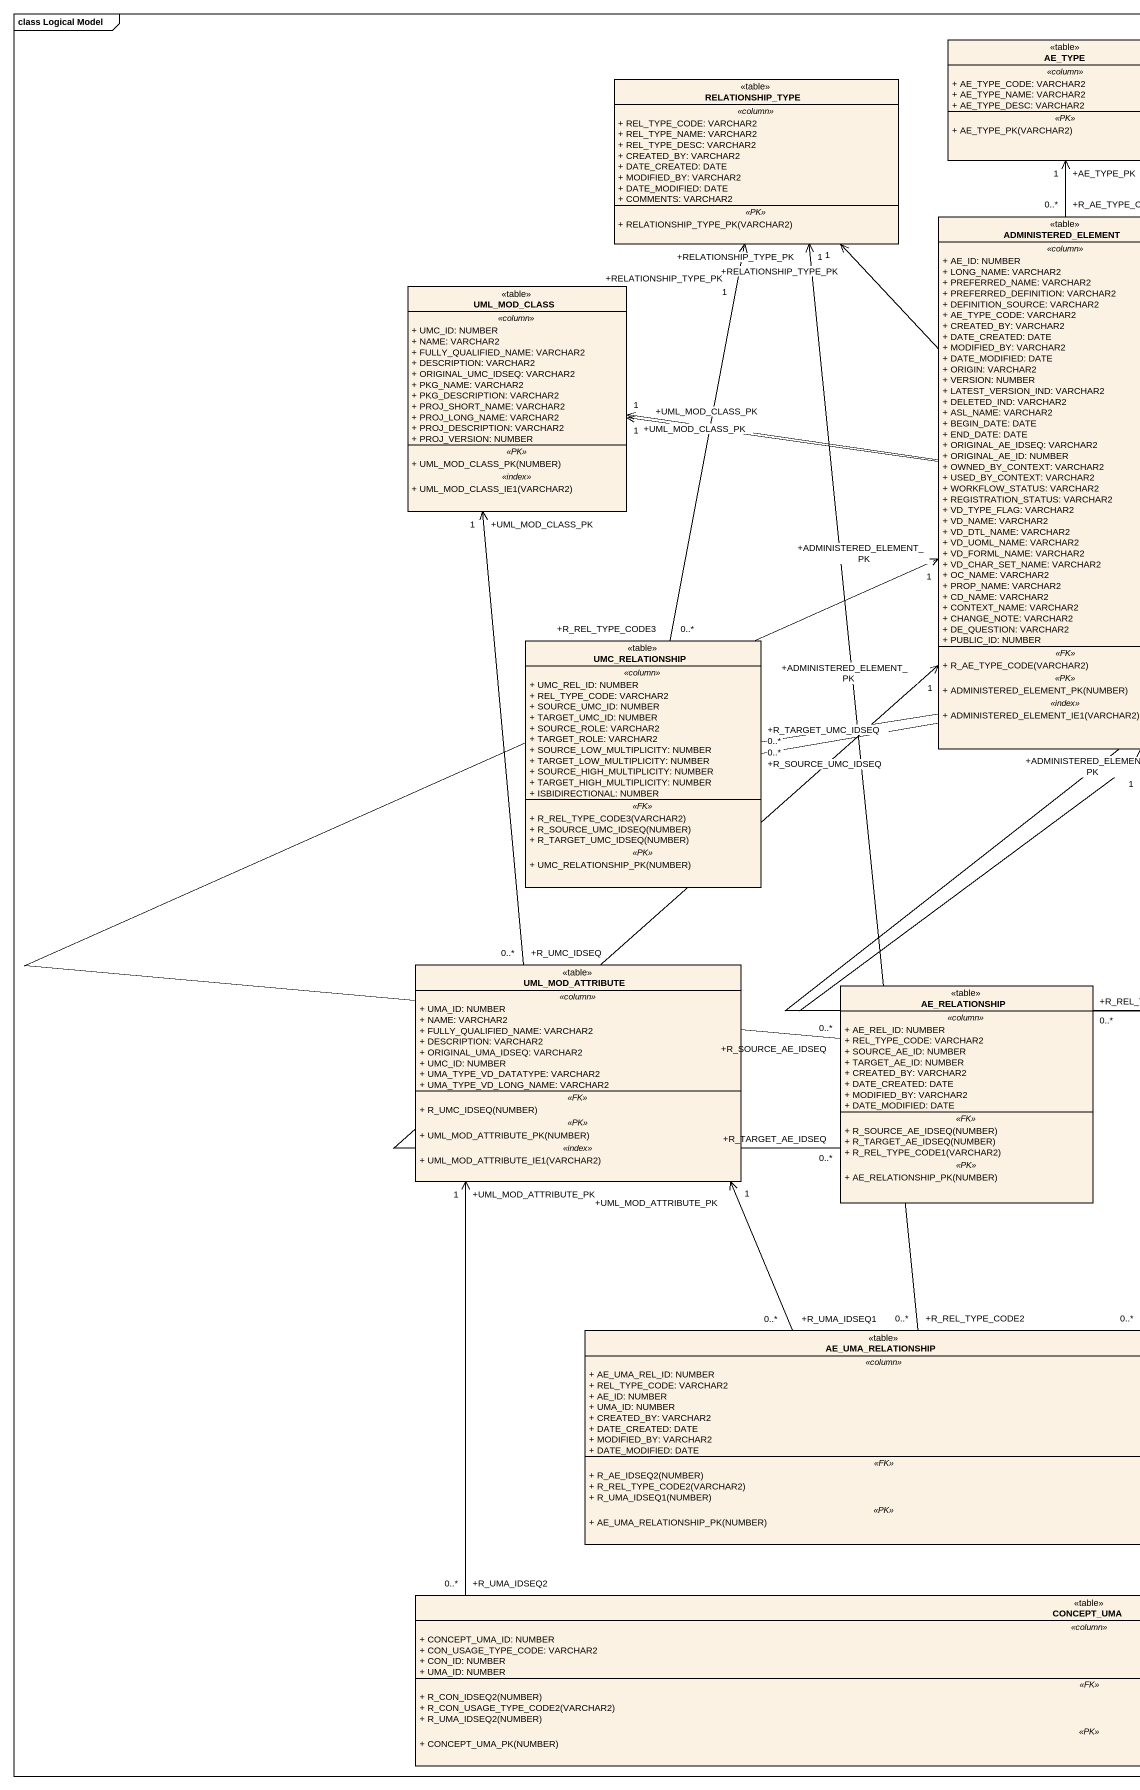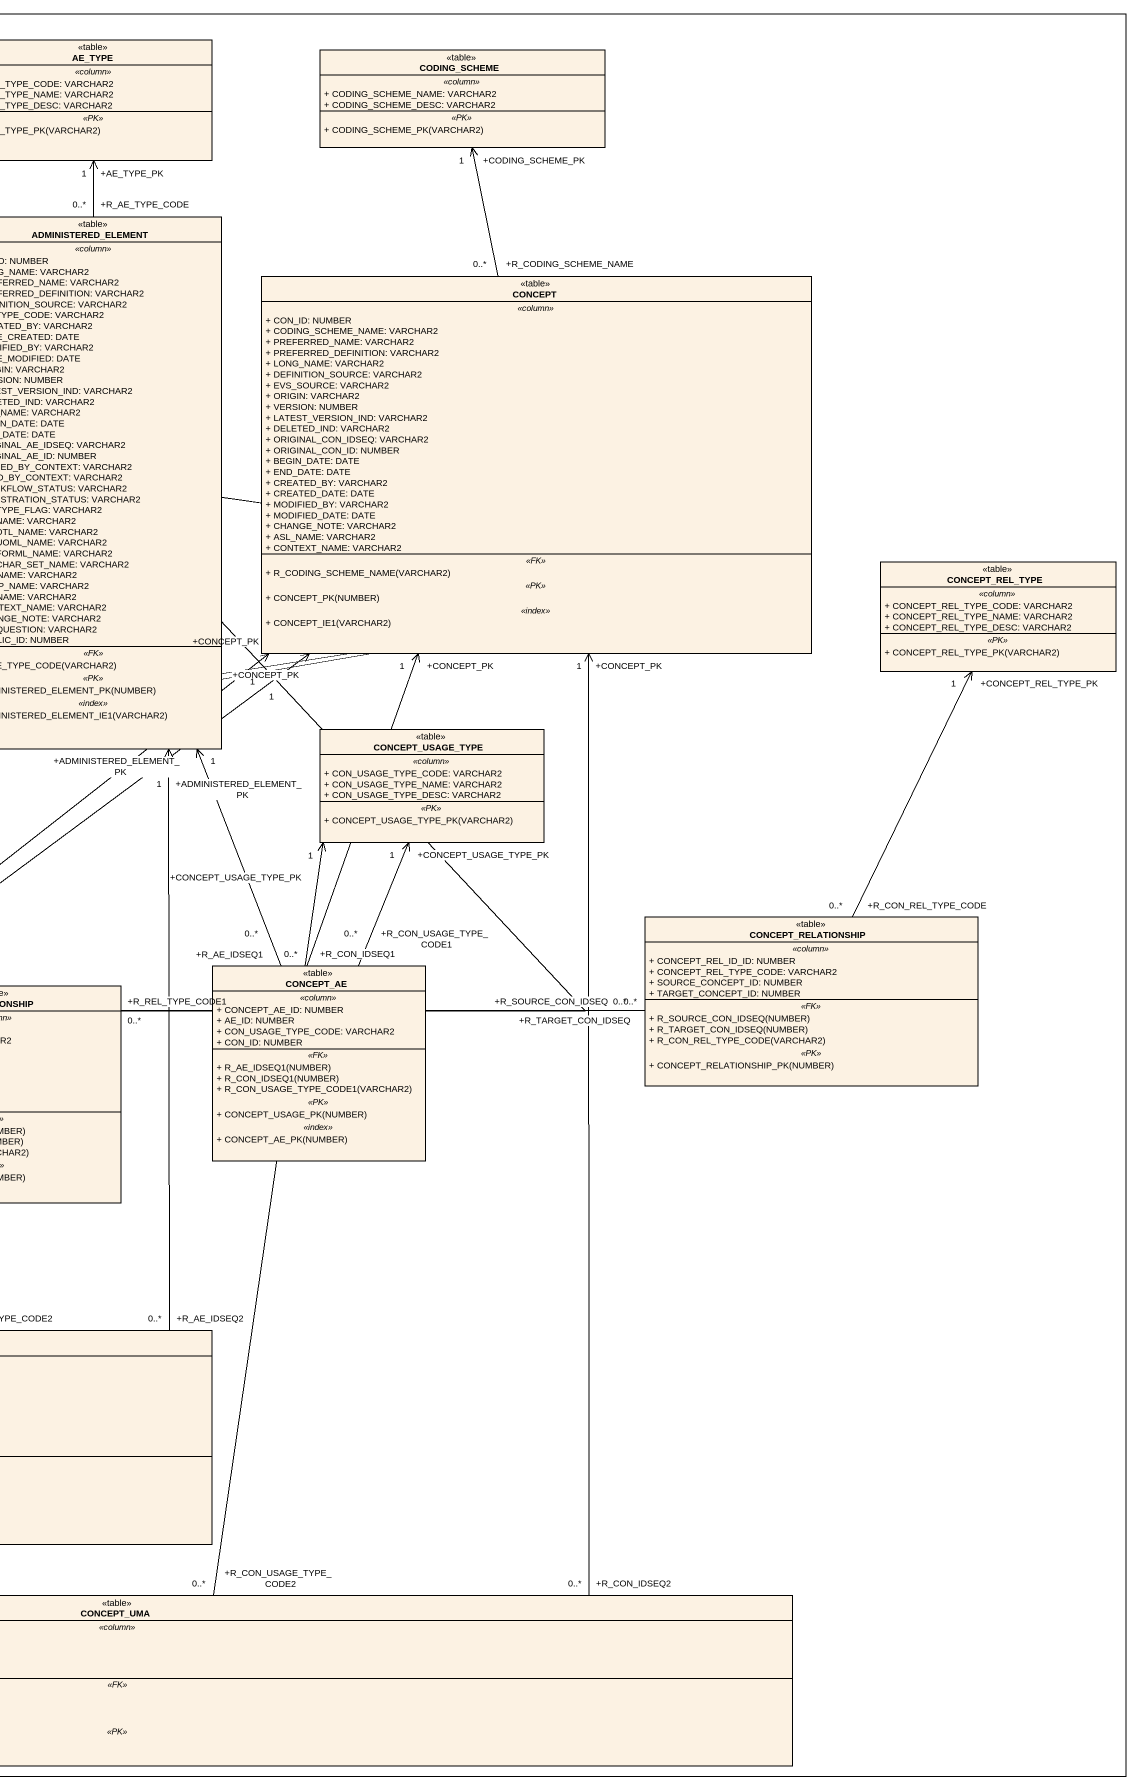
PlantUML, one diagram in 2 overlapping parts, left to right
@startuml
mainframe class Logical Model
hide circle
hide empty members
skinparam classAttributeIconSize 0
class AE_TYPE <<table>> {
  .. <<column>> ..
  + AE_TYPE_CODE: VARCHAR2
  + AE_TYPE_NAME: VARCHAR2
  + AE_TYPE_DESC: VARCHAR2
  .. <<PK>> ..
  + AE_TYPE_PK(VARCHAR2)
}
class RELATIONSHIP_TYPE <<table>> {
  .. <<column>> ..
  + REL_TYPE_CODE: VARCHAR2
  + REL_TYPE_NAME: VARCHAR2
  + REL_TYPE_DESC: VARCHAR2
  + CREATED_BY: VARCHAR2
  + DATE_CREATED: DATE
  + MODIFIED_BY: VARCHAR2
  + DATE_MODIFIED: DATE
  + COMMENTS: VARCHAR2
  .. <<PK>> ..
  + RELATIONSHIP_TYPE_PK(VARCHAR2)
}
class CODING_SCHEME <<table>> {
  .. <<column>> ..
  + CODING_SCHEME_NAME: VARCHAR2
  + CODING_SCHEME_DESC: VARCHAR2
  .. <<PK>> ..
  + CODING_SCHEME_PK(VARCHAR2)
}
class ADMINISTERED_ELEMENT <<table>> {
  .. <<column>> ..
  + AE_ID: NUMBER
  + LONG_NAME: VARCHAR2
  + PREFERRED_NAME: VARCHAR2
  + PREFERRED_DEFINITION: VARCHAR2
  + DEFINITION_SOURCE: VARCHAR2
  + AE_TYPE_CODE: VARCHAR2
  + CREATED_BY: VARCHAR2
  + DATE_CREATED: DATE
  + MODIFIED_BY: VARCHAR2
  + DATE_MODIFIED: DATE
  + ORIGIN: VARCHAR2
  + VERSION: NUMBER
  + LATEST_VERSION_IND: VARCHAR2
  + DELETED_IND: VARCHAR2
  + ASL_NAME: VARCHAR2
  + BEGIN_DATE: DATE
  + END_DATE: DATE
  + ORIGINAL_AE_IDSEQ: VARCHAR2
  + ORIGINAL_AE_ID: NUMBER
  + OWNED_BY_CONTEXT: VARCHAR2
  + USED_BY_CONTEXT: VARCHAR2
  + WORKFLOW_STATUS: VARCHAR2
  + REGISTRATION_STATUS: VARCHAR2
  + VD_TYPE_FLAG: VARCHAR2
  + VD_NAME: VARCHAR2
  + VD_DTL_NAME: VARCHAR2
  + VD_UOML_NAME: VARCHAR2
  + VD_FORML_NAME: VARCHAR2
  + VD_CHAR_SET_NAME: VARCHAR2
  + OC_NAME: VARCHAR2
  + PROP_NAME: VARCHAR2
  + CD_NAME: VARCHAR2
  + CONTEXT_NAME: VARCHAR2
  + CHANGE_NOTE: VARCHAR2
  + DE_QUESTION: VARCHAR2
  + PUBLIC_ID: NUMBER
  .. <<FK>> ..
  + R_AE_TYPE_CODE(VARCHAR2)
  .. <<PK>> ..
  + ADMINISTERED_ELEMENT_PK(NUMBER)
  .. <<index>> ..
  + ADMINISTERED_ELEMENT_IE1(VARCHAR2)
}
class CONCEPT <<table>> {
  .. <<column>> ..
  + CON_ID: NUMBER
  + CODING_SCHEME_NAME: VARCHAR2
  + PREFERRED_NAME: VARCHAR2
  + PREFERRED_DEFINITION: VARCHAR2
  + LONG_NAME: VARCHAR2
  + DEFINITION_SOURCE: VARCHAR2
  + EVS_SOURCE: VARCHAR2
  + ORIGIN: VARCHAR2
  + VERSION: NUMBER
  + LATEST_VERSION_IND: VARCHAR2
  + DELETED_IND: VARCHAR2
  + ORIGINAL_CON_IDSEQ: VARCHAR2
  + ORIGINAL_CON_ID: NUMBER
  + BEGIN_DATE: DATE
  + END_DATE: DATE
  + CREATED_BY: VARCHAR2
  + CREATED_DATE: DATE
  + MODIFIED_BY: VARCHAR2
  + MODIFIED_DATE: DATE
  + CHANGE_NOTE: VARCHAR2
  + ASL_NAME: VARCHAR2
  + CONTEXT_NAME: VARCHAR2
  .. <<FK>> ..
  + R_CODING_SCHEME_NAME(VARCHAR2)
  .. <<PK>> ..
  + CONCEPT_PK(NUMBER)
  .. <<index>> ..
  + CONCEPT_IE1(VARCHAR2)
}
class UML_MOD_CLASS <<table>> {
  .. <<column>> ..
  + UMC_ID: NUMBER
  + NAME: VARCHAR2
  + FULLY_QUALIFIED_NAME: VARCHAR2
  + DESCRIPTION: VARCHAR2
  + ORIGINAL_UMC_IDSEQ: VARCHAR2
  + PKG_NAME: VARCHAR2
  + PKG_DESCRIPTION: VARCHAR2
  + PROJ_SHORT_NAME: VARCHAR2
  + PROJ_LONG_NAME: VARCHAR2
  + PROJ_DESCRIPTION: VARCHAR2
  + PROJ_VERSION: NUMBER
  .. <<PK>> ..
  + UML_MOD_CLASS_PK(NUMBER)
  .. <<index>> ..
  + UML_MOD_CLASS_IE1(VARCHAR2)
}
class CONCEPT_REL_TYPE <<table>> {
  .. <<column>> ..
  + CONCEPT_REL_TYPE_CODE: VARCHAR2
  + CONCEPT_REL_TYPE_NAME: VARCHAR2
  + CONCEPT_REL_TYPE_DESC: VARCHAR2
  .. <<PK>> ..
  + CONCEPT_REL_TYPE_PK(VARCHAR2)
}
class UMC_RELATIONSHIP <<table>> {
  .. <<column>> ..
  + UMC_REL_ID: NUMBER
  + REL_TYPE_CODE: VARCHAR2
  + SOURCE_UMC_ID: NUMBER
  + TARGET_UMC_ID: NUMBER
  + SOURCE_ROLE: VARCHAR2
  + TARGET_ROLE: VARCHAR2
  + SOURCE_LOW_MULTIPLICITY: NUMBER
  + TARGET_LOW_MULTIPLICITY: NUMBER
  + SOURCE_HIGH_MULTIPLICITY: NUMBER
  + TARGET_HIGH_MULTIPLICITY: NUMBER
  + ISBIDIRECTIONAL: NUMBER
  .. <<FK>> ..
  + R_REL_TYPE_CODE3(VARCHAR2)
  + R_SOURCE_UMC_IDSEQ(NUMBER)
  + R_TARGET_UMC_IDSEQ(NUMBER)
  .. <<PK>> ..
  + UMC_RELATIONSHIP_PK(NUMBER)
}
class CONCEPT_USAGE_TYPE <<table>> {
  .. <<column>> ..
  + CON_USAGE_TYPE_CODE: VARCHAR2
  + CON_USAGE_TYPE_NAME: VARCHAR2
  + CON_USAGE_TYPE_DESC: VARCHAR2
  .. <<PK>> ..
  + CONCEPT_USAGE_TYPE_PK(VARCHAR2)
}
class CONCEPT_RELATIONSHIP <<table>> {
  .. <<column>> ..
  + CONCEPT_REL_ID_ID: NUMBER
  + CONCEPT_REL_TYPE_CODE: VARCHAR2
  + SOURCE_CONCEPT_ID: NUMBER
  + TARGET_CONCEPT_ID: NUMBER
  .. <<FK>> ..
  + R_SOURCE_CON_IDSEQ(NUMBER)
  + R_TARGET_CON_IDSEQ(NUMBER)
  + R_CON_REL_TYPE_CODE(VARCHAR2)
  .. <<PK>> ..
  + CONCEPT_RELATIONSHIP_PK(NUMBER)
}
class UML_MOD_ATTRIBUTE <<table>> {
  .. <<column>> ..
  + UMA_ID: NUMBER
  + NAME: VARCHAR2
  + FULLY_QUALIFIED_NAME: VARCHAR2
  + DESCRIPTION: VARCHAR2
  + ORIGINAL_UMA_IDSEQ: VARCHAR2
  + UMC_ID: NUMBER
  + UMA_TYPE_VD_DATATYPE: VARCHAR2
  + UMA_TYPE_VD_LONG_NAME: VARCHAR2
  .. <<FK>> ..
  + R_UMC_IDSEQ(NUMBER)
  .. <<PK>> ..
  + UML_MOD_ATTRIBUTE_PK(NUMBER)
  .. <<index>> ..
  + UML_MOD_ATTRIBUTE_IE1(VARCHAR2)
}
class CONCEPT_AE <<table>> {
  .. <<column>> ..
  + CONCEPT_AE_ID: NUMBER
  + AE_ID: NUMBER
  + CON_USAGE_TYPE_CODE: VARCHAR2
  + CON_ID: NUMBER
  .. <<FK>> ..
  + R_AE_IDSEQ1(NUMBER)
  + R_CON_IDSEQ1(NUMBER)
  + R_CON_USAGE_TYPE_CODE1(VARCHAR2)
  .. <<PK>> ..
  + CONCEPT_USAGE_PK(NUMBER)
  .. <<index>> ..
  + CONCEPT_AE_PK(NUMBER)
}
class AE_RELATIONSHIP <<table>> {
  .. <<column>> ..
  + AE_REL_ID: NUMBER
  + REL_TYPE_CODE: VARCHAR2
  + SOURCE_AE_ID: NUMBER
  + TARGET_AE_ID: NUMBER
  + CREATED_BY: VARCHAR2
  + DATE_CREATED: DATE
  + MODIFIED_BY: VARCHAR2
  + DATE_MODIFIED: DATE
  .. <<FK>> ..
  + R_SOURCE_AE_IDSEQ(NUMBER)
  + R_TARGET_AE_IDSEQ(NUMBER)
  + R_REL_TYPE_CODE1(VARCHAR2)
  .. <<PK>> ..
  + AE_RELATIONSHIP_PK(NUMBER)
}
class AE_UMA_RELATIONSHIP <<table>> {
  .. <<column>> ..
  + AE_UMA_REL_ID: NUMBER
  + REL_TYPE_CODE: VARCHAR2
  + AE_ID: NUMBER
  + UMA_ID: NUMBER
  + CREATED_BY: VARCHAR2
  + DATE_CREATED: DATE
  + MODIFIED_BY: VARCHAR2
  + DATE_MODIFIED: DATE
  .. <<FK>> ..
  + R_AE_IDSEQ2(NUMBER)
  + R_REL_TYPE_CODE2(VARCHAR2)
  + R_UMA_IDSEQ1(NUMBER)
  .. <<PK>> ..
  + AE_UMA_RELATIONSHIP_PK(NUMBER)
}
class CONCEPT_UMA <<table>> {
  .. <<column>> ..
  + CONCEPT_UMA_ID: NUMBER
  + CON_USAGE_TYPE_CODE: VARCHAR2
  + CON_ID: NUMBER
  + UMA_ID: NUMBER
  .. <<FK>> ..
  + R_CON_IDSEQ2(NUMBER)
  + R_CON_USAGE_TYPE_CODE2(VARCHAR2)
  + R_UMA_IDSEQ2(NUMBER)
  .. <<PK>> ..
  + CONCEPT_UMA_PK(NUMBER)
}
ADMINISTERED_ELEMENT "+R_AE_TYPE_CODE\n0..*" -up-> "+AE_TYPE_PK\n1" AE_TYPE
CONCEPT "+R_CODING_SCHEME_NAME\n0..*" -up-> "+CODING_SCHEME_PK\n1" CODING_SCHEME
UMC_RELATIONSHIP "+R_REL_TYPE_CODE3\n0..*" -up-> "+RELATIONSHIP_TYPE_PK\n1" RELATIONSHIP_TYPE
UMC_RELATIONSHIP "+R_TARGET_UMC_IDSEQ\n0..*" -up-> "+UML_MOD_CLASS_PK\n1" UML_MOD_CLASS
UMC_RELATIONSHIP "+R_SOURCE_UMC_IDSEQ\n0..*" -up-> "+UML_MOD_CLASS_PK\n1" UML_MOD_CLASS
CONCEPT_RELATIONSHIP "+R_TARGET_CON_IDSEQ\n0..*" -up-> "+CONCEPT_PK\n1" CONCEPT
CONCEPT_RELATIONSHIP "+R_SOURCE_CON_IDSEQ\n0..*" -up-> "+CONCEPT_PK\n1" CONCEPT
CONCEPT_RELATIONSHIP "+R_CON_REL_TYPE_CODE\n0..*" -up-> "+CONCEPT_REL_TYPE_PK\n1" CONCEPT_REL_TYPE
UML_MOD_ATTRIBUTE "+R_UMC_IDSEQ\n0..*" -up-> "+UML_MOD_CLASS_PK\n1" UML_MOD_CLASS
CONCEPT_AE "+R_AE_IDSEQ1\n0..*" -up-> "+ADMINISTERED_ELEMENT_PK\n1" ADMINISTERED_ELEMENT
CONCEPT_AE "+R_CON_IDSEQ1\n0..*" -up-> "+CONCEPT_PK\n1" CONCEPT
CONCEPT_AE "+R_CON_USAGE_TYPE_CODE1\n0..*" -up-> "+CONCEPT_USAGE_TYPE_PK\n1" CONCEPT_USAGE_TYPE
AE_RELATIONSHIP "+R_REL_TYPE_CODE1\n0..*" -up-> "+RELATIONSHIP_TYPE_PK\n1" RELATIONSHIP_TYPE
AE_RELATIONSHIP "+R_SOURCE_AE_IDSEQ\n0..*" -up-> "+ADMINISTERED_ELEMENT_PK\n1" ADMINISTERED_ELEMENT
AE_RELATIONSHIP "+R_TARGET_AE_IDSEQ\n0..*" -up-> "+ADMINISTERED_ELEMENT_PK\n1" ADMINISTERED_ELEMENT
AE_UMA_RELATIONSHIP "+R_REL_TYPE_CODE2\n0..*" -up-> "+RELATIONSHIP_TYPE_PK\n1" RELATIONSHIP_TYPE
AE_UMA_RELATIONSHIP "+R_AE_IDSEQ2\n0..*" -up-> "+ADMINISTERED_ELEMENT_PK\n1" ADMINISTERED_ELEMENT
AE_UMA_RELATIONSHIP "+R_UMA_IDSEQ1\n0..*" -up-> "+UML_MOD_ATTRIBUTE_PK\n1" UML_MOD_ATTRIBUTE
CONCEPT_UMA "+R_CON_IDSEQ2\n0..*" -up-> "+CONCEPT_PK\n1" CONCEPT
CONCEPT_UMA "+R_CON_USAGE_TYPE_CODE2\n0..*" -up-> "+CONCEPT_USAGE_TYPE_PK\n1" CONCEPT_USAGE_TYPE
CONCEPT_UMA "+R_UMA_IDSEQ2\n0..*" -up-> "+UML_MOD_ATTRIBUTE_PK\n1" UML_MOD_ATTRIBUTE
@enduml
